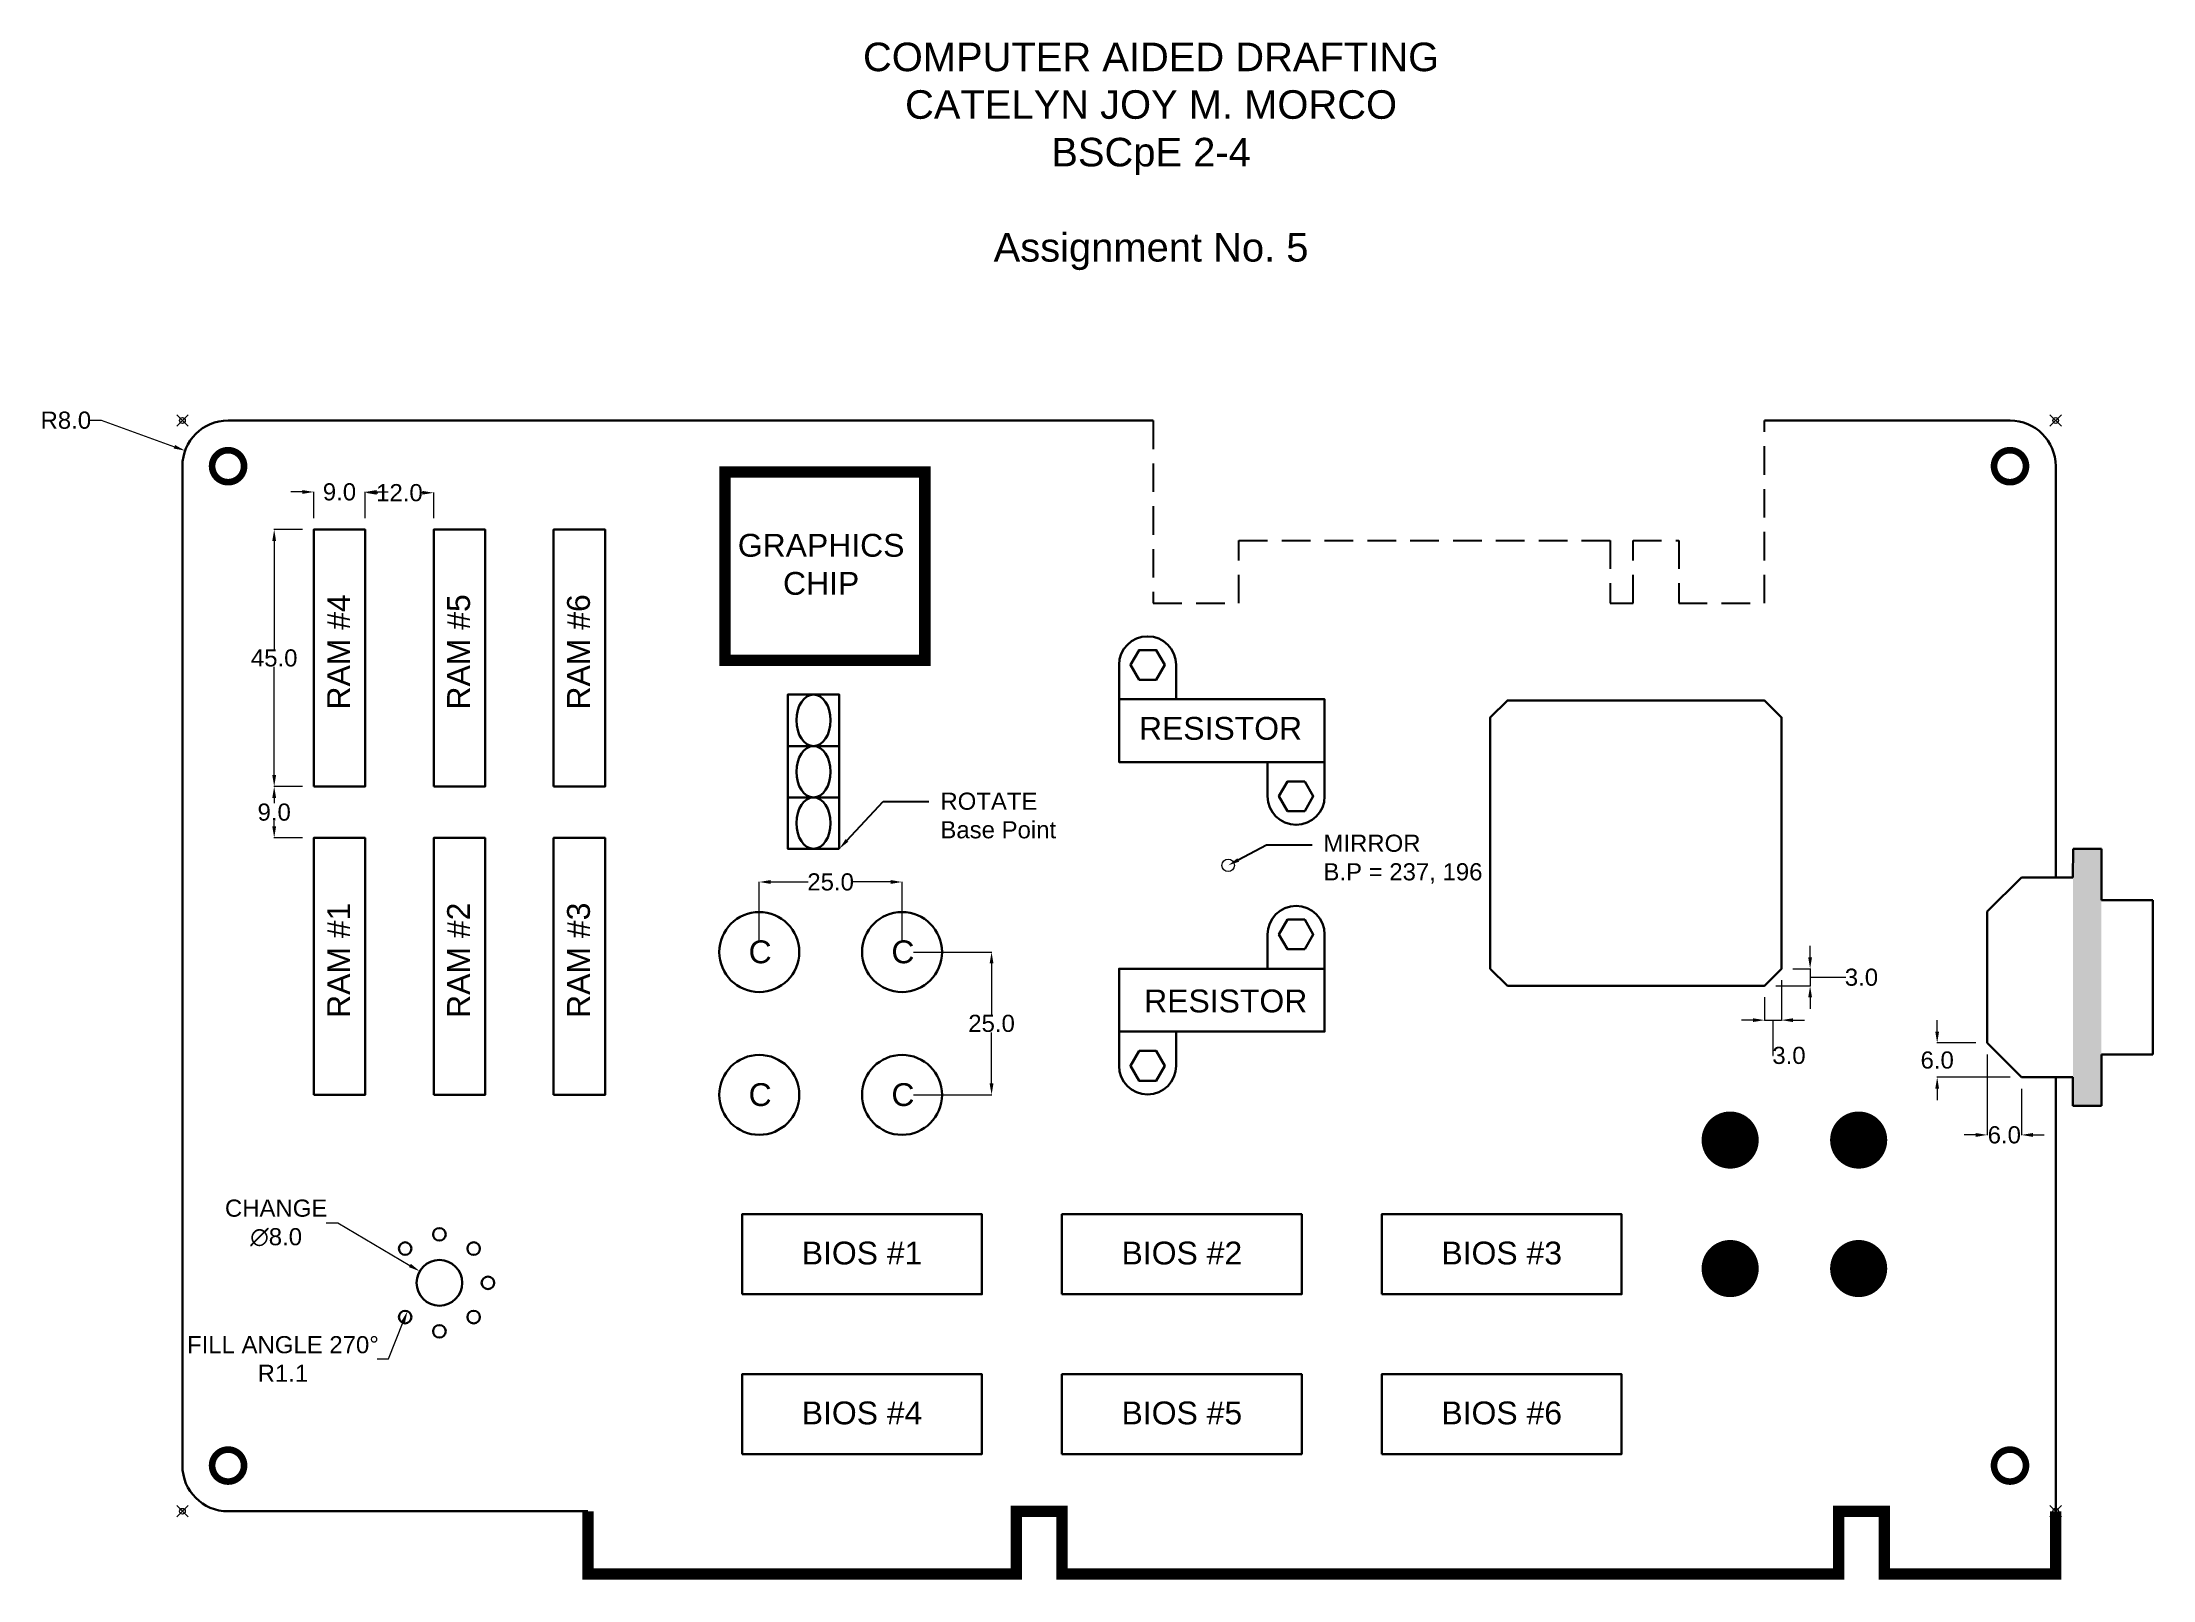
# Model space of a CAD drawing. Header units: inches. Extents: x 30 to 400, y 72 to 341.
import ezdxf
from ezdxf import colors
from ezdxf.entities.mleader import LeaderData, LeaderLine
from ezdxf.math import Vec2, Vec3

# ---------------------------------------------------------------- set-up
doc = ezdxf.new("R2010")
doc.units = ezdxf.units.IN
doc.header["$LTSCALE"] = 10
doc.header["$MEASUREMENT"] = 0
doc.header["$PDMODE"] = 35
doc.linetypes.add('DASHED', pattern=[0.75, 0.5, -0.25])
doc.layers.get('0').update_dxf_attribs({"lineweight": 13})
for name, color, linetype, lineweight in [('const lines', 5, 'Continuous', 9), ('dims', 3, 'Continuous', 13), ('hidden', 7, 'DASHED', 25), ('Objectline', 7, 'Continuous', 30)]:
    doc.layers.add(name, color=color, linetype=linetype, lineweight=lineweight)
doc.styles.get("Standard").update_dxf_attribs({"font": 'arial.ttf'})
doc.dimstyles.new('Copy(3) of ISO-25', dxfattribs={"dimtxt": 3, "dimasz": 2, "dimexe": 0.049213, "dimexo": 2, "dimgap": 0.024606, "dimtad": 0, "dimtih": 1, "dimtoh": 1, "dimdec": 1, "dimzin": 1, "dimdsep": 46, "dimtxsty": 'Standard', "dimcen": 0, "dimadec": 0, "dimazin": 0, "dimtfac": 1, "dimtdec": 1, "dimtofl": 0, "dimtmove": 1, "dimatfit": 1, "dimfxl": 0.03937, "dimlwd": 13, "dimlwe": 13, "dimarcsym": 0})

# ---------------------------------------------------------------- blocks, each defined once
blk = doc.blocks.new('*D0')
at = {"layer": 'Defpoints', "color": 0, "transparency": 16777216}
for p in [(94.4, 119.02), (94, 118)]:
    blk.add_point(p, dxfattribs=at)
at = {"layer": 'dims', "color": 0, "linetype": 'Continuous', "lineweight": 13, "transparency": 16777216}
for p, q in [((91.11, 110.67), (93.67, 117.16)), ((89.11, 110.67), (91.11, 110.67))]:
    blk.add_line(p, q, dxfattribs=at)
at = {"layer": 'dims', "color": 0, "transparency": 16777216}
blk.add_solid([(93.36, 117.29), (93.98, 117.04), (94.4, 119.02)], dxfattribs=at)
at = {"layer": 'dims', "color": 0, "transparency": 16777216, "insert": (72.6, 110.67), "char_height": 3, "attachment_point": 5}
blk.add_mtext('FILL ANGLE 270%%D\\PR1.1', dxfattribs=at)
blk = doc.blocks.new('*D1')
at = {"layer": 'Defpoints', "color": 0, "transparency": 16777216}
for p in [(96.55, 126.03), (103.45, 121.97)]:
    blk.add_point(p, dxfattribs=at)
at = {"layer": 'dims', "color": 0, "linetype": 'Continuous', "lineweight": 13, "transparency": 16777216}
for p, q in [((80.19, 134.48), (82.19, 134.48)), ((82.19, 134.48), (94.83, 127.04))]:
    blk.add_line(p, q, dxfattribs=at)
at = {"layer": 'dims', "color": 0, "transparency": 16777216}
blk.add_solid([(95, 127.33), (94.66, 126.75), (96.55, 126.03)], dxfattribs=at)
at = {"layer": 'dims', "color": 0, "transparency": 16777216, "insert": (71.41, 134.48), "char_height": 3, "attachment_point": 5}
blk.add_mtext('CHANGE\\P∅8.0', dxfattribs=at)
blk = doc.blocks.new('*U2')
at = {"layer": 'Objectline'}
blk.add_lwpolyline([(-4.5, -22.5), (4.5, -22.5), (4.5, 22.5), (-4.5, 22.5)], close=True, dxfattribs=at)
blk = doc.blocks.new('*U3')
at = {"layer": 'dims', "color": 0, "linetype": 'ByBlock', "lineweight": -2, "transparency": 16777216}
for p in [(0, 54), (21, 54), (42, 54), (0, 0), (21, 0), (42, 0)]:
    blk.add_blockref('*U2', p, dxfattribs=at)
blk = doc.blocks.new('*D4')
at = {"layer": 'Defpoints', "color": 0, "transparency": 16777216}
for p in [(87, 262.49), (78, 255.91), (87, 255.91)]:
    blk.add_point(p, dxfattribs=at)
at = {"layer": 'dims', "color": 0, "linetype": 'Continuous', "lineweight": 13, "transparency": 16777216}
for p, q in [((76, 262.49), (74, 262.49)), ((78, 257.91), (78, 262.53)), ((87, 257.91), (87, 262.53)), ((89, 262.49), (91, 262.49))]:
    blk.add_line(p, q, dxfattribs=at)
at = {"layer": 'dims', "color": 0, "transparency": 16777216}
for points in [[(76, 262.82), (76, 262.15), (78, 262.49)], [(89, 262.82), (89, 262.15), (87, 262.49)]]:
    blk.add_solid(points, dxfattribs=at)
at = {"layer": 'dims', "color": 0, "transparency": 16777216, "insert": (82.5, 262.49), "char_height": 3, "attachment_point": 5}
blk.add_mtext('9.0', dxfattribs=at)
blk = doc.blocks.new('*D5')
at = {"layer": 'Defpoints', "color": 0, "transparency": 16777216}
for p in [(78, 255.91), (71.07, 210.91), (78, 210.91)]:
    blk.add_point(p, dxfattribs=at)
at = {"layer": 'dims', "color": 0, "linetype": 'Continuous', "lineweight": 13, "transparency": 16777216}
for p, q in [((76, 255.91), (71.02, 255.91)), ((71.07, 253.91), (71.07, 234.97)), ((71.07, 212.91), (71.07, 231.86)), ((76, 210.91), (71.02, 210.91))]:
    blk.add_line(p, q, dxfattribs=at)
at = {"layer": 'dims', "color": 0, "transparency": 16777216}
for points in [[(70.74, 253.91), (71.4, 253.91), (71.07, 255.91)], [(70.74, 212.91), (71.4, 212.91), (71.07, 210.91)]]:
    blk.add_solid(points, dxfattribs=at)
at = {"layer": 'dims', "color": 0, "transparency": 16777216, "insert": (71.07, 233.41), "char_height": 3, "attachment_point": 5}
blk.add_mtext('45.0', dxfattribs=at)
blk = doc.blocks.new('*D6')
at = {"layer": 'Defpoints', "color": 0, "transparency": 16777216}
for p in [(78, 210.91), (71.07, 201.91), (78, 201.91)]:
    blk.add_point(p, dxfattribs=at)
at = {"layer": 'dims', "color": 0, "linetype": 'Continuous', "lineweight": 13, "transparency": 16777216}
for p, q in [((76, 210.91), (71.02, 210.91)), ((71.07, 208.91), (71.07, 207.97)), ((71.07, 203.91), (71.07, 204.86)), ((76, 201.91), (71.02, 201.91))]:
    blk.add_line(p, q, dxfattribs=at)
at = {"layer": 'dims', "color": 0, "transparency": 16777216}
for points in [[(70.74, 208.91), (71.4, 208.91), (71.07, 210.91)], [(70.74, 203.91), (71.4, 203.91), (71.07, 201.91)]]:
    blk.add_solid(points, dxfattribs=at)
at = {"layer": 'dims', "color": 0, "transparency": 16777216, "insert": (71.07, 206.41), "char_height": 3, "attachment_point": 5}
blk.add_mtext('9.0', dxfattribs=at)
blk = doc.blocks.new('*D7')
at = {"layer": 'Defpoints', "color": 0, "transparency": 16777216}
for p in [(99, 262.35), (87, 255.91), (99, 255.91)]:
    blk.add_point(p, dxfattribs=at)
at = {"layer": 'dims', "color": 0, "linetype": 'Continuous', "lineweight": 13, "transparency": 16777216}
for p, q in [((87, 257.91), (87, 262.4)), ((99, 257.91), (99, 262.4)), ((89, 262.35), (89.23, 262.35)), ((97, 262.35), (96.77, 262.35))]:
    blk.add_line(p, q, dxfattribs=at)
at = {"layer": 'dims', "color": 0, "transparency": 16777216}
for points in [[(89, 262.68), (89, 262.02), (87, 262.35)], [(97, 262.68), (97, 262.02), (99, 262.35)]]:
    blk.add_solid(points, dxfattribs=at)
at = {"layer": 'dims', "color": 0, "transparency": 16777216, "insert": (93, 262.35), "char_height": 3, "attachment_point": 5}
blk.add_mtext('12.0', dxfattribs=at)
blk = doc.blocks.new('*U8')
at = {"layer": 'Objectline'}
blk.add_circle((0, 0), 7, dxfattribs=at)
blk = doc.blocks.new('*U9')
at = {"layer": 'dims', "color": 0, "linetype": 'ByBlock', "lineweight": -2, "transparency": 16777216}
for p in [(0, 25), (25, 25), (0, 0), (25, 0)]:
    blk.add_blockref('*U8', p, dxfattribs=at)
blk = doc.blocks.new('*D10')
at = {"layer": 'Defpoints', "color": 0, "transparency": 16777216}
for p in [(181, 194.19), (156, 181.92), (181, 181.92)]:
    blk.add_point(p, dxfattribs=at)
at = {"layer": 'dims', "color": 0, "linetype": 'Continuous', "lineweight": 13, "transparency": 16777216}
for p, q in [((156, 183.92), (156, 194.24)), ((158, 194.19), (164.56, 194.19)), ((179, 194.19), (172.44, 194.19)), ((181, 183.92), (181, 194.24))]:
    blk.add_line(p, q, dxfattribs=at)
at = {"layer": 'dims', "color": 0, "transparency": 16777216}
for points in [[(158, 194.53), (158, 193.86), (156, 194.19)], [(179, 194.53), (179, 193.86), (181, 194.19)]]:
    blk.add_solid(points, dxfattribs=at)
at = {"layer": 'dims', "color": 0, "transparency": 16777216, "insert": (168.5, 194.19), "char_height": 3, "attachment_point": 5}
blk.add_mtext('25.0', dxfattribs=at)
blk = doc.blocks.new('*D11')
at = {"layer": 'Defpoints', "color": 0, "transparency": 16777216}
for p in [(181, 181.92), (181, 156.92), (196.68, 156.92)]:
    blk.add_point(p, dxfattribs=at)
at = {"layer": 'dims', "color": 0, "linetype": 'Continuous', "lineweight": 13, "transparency": 16777216}
for p, q in [((183, 181.92), (196.73, 181.92)), ((196.68, 179.92), (196.68, 170.98)), ((196.68, 158.92), (196.68, 167.86)), ((183, 156.92), (196.73, 156.92))]:
    blk.add_line(p, q, dxfattribs=at)
at = {"layer": 'dims', "color": 0, "transparency": 16777216}
for points in [[(196.34, 179.92), (197.01, 179.92), (196.68, 181.92)], [(196.34, 158.92), (197.01, 158.92), (196.68, 156.92)]]:
    blk.add_solid(points, dxfattribs=at)
at = {"layer": 'dims', "color": 0, "transparency": 16777216, "insert": (196.68, 169.42), "char_height": 3, "attachment_point": 5}
blk.add_mtext('25.0', dxfattribs=at)
blk = doc.blocks.new('*U13')
at = {"layer": 'const lines', "insert": (-12.87, 2.07), "char_height": 4, "attachment_point": 1}
blk.add_mtext_dynamic_manual_height_columns('\\pxqc;C', width=25.7308, gutter_width=0.492, heights=[0], dxfattribs=at)
blk = doc.blocks.new('*U14')
at = {"layer": 'dims', "color": 0, "linetype": 'ByBlock', "lineweight": -2, "transparency": 16777216}
for p in [(0, 25), (25, 25), (0, 0), (25, 0)]:
    blk.add_blockref('*U13', p, dxfattribs=at)
blk = doc.blocks.new('*D16')
at = {"layer": 'Defpoints', "color": 0, "transparency": 16777216}
for p in [(335, 179), (332, 176), (340, 176)]:
    blk.add_point(p, dxfattribs=at)
at = {"layer": 'dims', "color": 0, "linetype": 'Continuous', "lineweight": 13, "transparency": 16777216}
for p, q in [((340, 181), (340, 183)), ((337, 179), (340.05, 179)), ((340, 179), (340, 176)), ((340, 177.5), (346.19, 177.5)), ((346.19, 177.5), (346.24, 177.5)), ((334, 176), (340.05, 176)), ((340, 174), (340, 172))]:
    blk.add_line(p, q, dxfattribs=at)
at = {"layer": 'dims', "color": 0, "transparency": 16777216}
for points in [[(339.67, 181), (340.33, 181), (340, 179)], [(339.67, 174), (340.33, 174), (340, 176)]]:
    blk.add_solid(points, dxfattribs=at)
at = {"layer": 'dims', "color": 0, "transparency": 16777216, "insert": (348.99, 177.5), "char_height": 3, "attachment_point": 5}
blk.add_mtext('3.0', dxfattribs=at)
blk = doc.blocks.new('*D17')
at = {"layer": 'Defpoints', "color": 0, "transparency": 16777216}
for p in [(335, 179), (332, 176), (335, 170)]:
    blk.add_point(p, dxfattribs=at)
at = {"layer": 'dims', "color": 0, "linetype": 'Continuous', "lineweight": 13, "transparency": 16777216}
for p, q in [((332, 174), (332, 169.95)), ((335, 177), (335, 169.95)), ((330, 170), (328, 170)), ((332, 170), (335, 170)), ((333.5, 170), (333.5, 163.81)), ((337, 170), (339, 170)), ((333.5, 163.81), (333.55, 163.81))]:
    blk.add_line(p, q, dxfattribs=at)
at = {"layer": 'dims', "color": 0, "transparency": 16777216}
for points in [[(330, 170.33), (330, 169.67), (332, 170)], [(337, 170.33), (337, 169.67), (335, 170)]]:
    blk.add_solid(points, dxfattribs=at)
at = {"layer": 'dims', "color": 0, "transparency": 16777216, "insert": (336.3, 163.81), "char_height": 3, "attachment_point": 5}
blk.add_mtext('3.0', dxfattribs=at)
blk = doc.blocks.new('*D18')
at = {"layer": 'Defpoints', "color": 0, "transparency": 16777216}
for p in [(362.25, 166), (371, 166), (377, 160)]:
    blk.add_point(p, dxfattribs=at)
at = {"layer": 'dims', "color": 0, "linetype": 'Continuous', "lineweight": 13, "transparency": 16777216}
for p, q in [((362.25, 168), (362.25, 170)), ((369, 166), (362.2, 166)), ((375, 160), (362.2, 160)), ((362.25, 158), (362.25, 156))]:
    blk.add_line(p, q, dxfattribs=at)
at = {"layer": 'dims', "color": 0, "transparency": 16777216}
for points in [[(361.91, 168), (362.58, 168), (362.25, 166)], [(361.91, 158), (362.58, 158), (362.25, 160)]]:
    blk.add_solid(points, dxfattribs=at)
at = {"layer": 'dims', "color": 0, "transparency": 16777216, "insert": (362.25, 163), "char_height": 3, "attachment_point": 5}
blk.add_mtext('6.0', dxfattribs=at)
blk = doc.blocks.new('*D19')
at = {"layer": 'Defpoints', "color": 0, "transparency": 16777216}
for p in [(371, 166), (377, 160), (377, 149.9)]:
    blk.add_point(p, dxfattribs=at)
at = {"layer": 'dims', "color": 0, "linetype": 'Continuous', "lineweight": 13, "transparency": 16777216}
for p, q in [((371, 164), (371, 149.85)), ((377, 158), (377, 149.85)), ((369, 149.9), (367, 149.9)), ((379, 149.9), (381, 149.9))]:
    blk.add_line(p, q, dxfattribs=at)
at = {"layer": 'dims', "color": 0, "transparency": 16777216}
for points in [[(369, 150.23), (369, 149.56), (371, 149.9)], [(379, 150.23), (379, 149.56), (377, 149.9)]]:
    blk.add_solid(points, dxfattribs=at)
at = {"layer": 'dims', "color": 0, "transparency": 16777216, "insert": (374, 149.9), "char_height": 3, "attachment_point": 5}
blk.add_mtext('6.0', dxfattribs=at)
blk = doc.blocks.new('*D21')
at = {"layer": 'Defpoints', "color": 0, "transparency": 16777216}
for p in [(55.48, 269.72), (63, 267)]:
    blk.add_point(p, dxfattribs=at)
at = {"layer": 'dims', "color": 0, "linetype": 'Continuous', "lineweight": 13, "transparency": 16777216}
for p, q in [((38.78, 275.04), (40.78, 275.04)), ((40.78, 275.04), (53.6, 270.4))]:
    blk.add_line(p, q, dxfattribs=at)
at = {"layer": 'dims', "color": 0, "transparency": 16777216}
blk.add_solid([(53.71, 270.71), (53.48, 270.09), (55.48, 269.72)], dxfattribs=at)
at = {"layer": 'dims', "color": 0, "transparency": 16777216, "insert": (34.59, 275.04), "char_height": 3, "attachment_point": 5}
blk.add_mtext('R8.0', dxfattribs=at)

msp = doc.modelspace()

# ---------------------------------------------------------------- linework, layer by layer
for p in [(55, 275), (383, 275), (55, 84), (383, 84)]:
    msp.add_point(p)
at = {"layer": 'dims'}
msp.add_circle((238.1, 197.1), 1.1, dxfattribs=at)
at = {"layer": 'hidden'}
for p, q in [((225, 275), (225, 243)), ((332, 243), (332, 275)), ((240, 243), (240, 254)), ((240, 254), (305, 254)), ((305, 254), (305, 243)), ((309, 243), (309, 254)), ((309, 254), (317, 254)), ((317, 254), (317, 243)), ((225, 243), (240, 243)), ((305, 243), (309, 243)), ((317, 243), (332, 243))]:
    msp.add_line(p, q, dxfattribs=at)
at = {"layer": 'Objectline'}
for p, q in [((63, 275), (225, 275)), ((332, 275), (375, 275)), ((55, 267), (55, 92)), ((383, 267), (383, 195)), ((219, 226.2), (219, 232.2)), ((229, 226.2), (229, 232.2)), ((170, 218), (161, 218)), ((245, 215.2), (245, 209.2)), ((255, 215.2), (255, 209.2)), ((170, 209), (161, 209)), ((386, 195), (386.03, 200)), ((386.03, 200), (391.03, 200)), ((391, 200), (391, 191)), ((377, 195), (371, 189)), ((377, 195), (386, 195)), ((371, 166), (371, 189)), ((391, 191), (400, 191)), ((400, 191), (400, 164)), ((245, 179), (245, 185)), ((255, 179), (255, 185)), ((219, 168), (219, 162)), ((229, 168), (229, 162)), ((371, 166), (377, 160)), ((400, 164), (391, 164)), ((391, 164), (391, 155)), ((386, 160), (377, 160)), ((383, 160), (383, 84)), ((386, 155), (386, 160)), ((391, 155), (386, 155)), ((63, 84), (126, 84))]:
    msp.add_line(p, q, dxfattribs=at)
for points, const_width in [([(60.2, 267, 1), (65.8, 267, 1)], 1.16), ([(372.2, 267, 1), (377.8, 267, 1)], 1.16), ([(323.5, 149, 1), (328.5, 149, 1)], 5), ([(346, 149, 1), (351, 149, 1)], 5), ([(323.5, 126.5, 1), (328.5, 126.5, 1)], 5), ([(346, 126.5, 1), (351, 126.5, 1)], 5), ([(60.2, 92, 1), (65.8, 92, 1)], 1.16), ([(372.2, 92, 1), (377.8, 92, 1)], 1.16)]:
    msp.add_lwpolyline(points, format="xyb", close=True, dxfattribs=dict(at, const_width=const_width))
at = {"layer": 'Objectline', "const_width": 2}
msp.add_lwpolyline([(150, 233), (185, 233), (185, 266), (150, 266)], close=True, dxfattribs=at)
at = {"layer": 'Objectline'}
for points in [[(222.5, 229.6), (221, 232.2), (222.5, 234.8), (225.5, 234.8), (227, 232.2), (225.5, 229.6)], [(170, 200), (170, 227), (161, 227), (161, 200)], [(219, 226.2), (255, 226.2), (255, 215.2), (219, 215.2)], [(287, 176), (332, 176), (335, 179), (335, 223), (332, 226), (287, 226), (284, 223), (284, 179)], [(251.5, 211.8), (253, 209.2), (251.5, 206.6), (248.5, 206.6), (247, 209.2), (248.5, 211.8)], [(251.5, 182.4), (253, 185), (251.5, 187.6), (248.5, 187.6), (247, 185), (248.5, 182.4)], [(219, 168), (255, 168), (255, 179), (219, 179)], [(222.5, 164.6), (221, 162), (222.5, 159.4), (225.5, 159.4), (227, 162), (225.5, 164.6)], [(153, 122), (195, 122), (195, 136), (153, 136)], [(209, 122), (251, 122), (251, 136), (209, 136)], [(265, 122), (307, 122), (307, 136), (265, 136)], [(153, 94), (195, 94), (195, 108), (153, 108)], [(209, 94), (251, 94), (251, 108), (209, 108)], [(265, 94), (307, 94), (307, 108), (265, 108)]]:
    msp.add_lwpolyline(points, close=True, dxfattribs=at)
at = {"layer": 'Objectline', "const_width": 2}
msp.add_lwpolyline([(126, 84), (126, 73), (201, 73), (201, 84), (209, 84), (209, 73), (345, 73), (345, 84), (353, 84), (353, 73), (383, 73), (383, 84)], dxfattribs=at)
at = {"layer": 'Objectline'}
for centre, radius in [((100, 132.49), 1.1), ((94, 130), 1.1), ((106, 130), 1.1), ((100, 124), 4), ((108.49, 124), 1.1), ((94, 118), 1.1), ((106, 118), 1.1), ((100, 115.51), 1.1)]:
    msp.add_circle(centre, radius, dxfattribs=at)
for centre, radius, start, end in [((63, 267), 8, 90, 180), ((375, 267), 8, 0, 90), ((224, 232.2), 5, 0, 180), ((250, 209.2), 5, 180, 0), ((250, 185), 5, 0, 180), ((224, 162), 5, 180, 0), ((63, 92), 8, 180, 270)]:
    msp.add_arc(centre, radius, start, end, dxfattribs=at)
for centre in [(165.5, 222.5), (165.5, 213.5), (165.5, 204.5)]:
    msp.add_ellipse(centre, major_axis=(0, -4.5), ratio=0.666667, dxfattribs=at)
for points in [[(386.03, 200), (391, 200), (391, 155), (386, 155)], [(391, 155), (386, 155), (386.03, 200), (391, 200)], [(386.03, 200), (391, 200), (391, 155), (386, 155)], [(391, 155), (386, 155), (391, 200), (386.03, 200)]]:
    msp.add_solid(points, dxfattribs=at)

# ---------------------------------------------------------------- block references
at = {"layer": 'dims'}
for name, p in [('*U3', (82.5, 179.41)), ('*U9', (156, 156.92)), ('*U14', (156.16, 156.89))]:
    msp.add_blockref(name, p, dxfattribs=at)

# ---------------------------------------------------------------- texts
at = {"layer": 'const lines', "char_height": 4, "attachment_point": 1}
for s, width, insert in [('\\pxqc;GRAPHICS\\PCHIP', 59.9766, (136.85, 255.15)), ('\\pxqc;RESISTOR', 50.1182, (211.71, 223.09)), ('\\pxqc;RESISTOR', 50.1182, (212.62, 175.36)), ('\\pxqc;BIOS #1', 42, (153, 131.22)), ('\\pxqc;BIOS #2', 42, (209, 131.22)), ('\\pxqc;BIOS #3', 42, (265, 131.22)), ('\\pxqc;BIOS #4', 42, (153, 103.22)), ('\\pxqc;BIOS #5', 42, (209, 103.22)), ('\\pxqc;BIOS #6', 42, (265, 103.22))]:
    msp.add_mtext_dynamic_manual_height_columns(s, width=width, gutter_width=0.492, heights=[0], dxfattribs=dict(at, insert=insert))
at = {"layer": 'const lines', "char_height": 4, "attachment_point": 1, "rotation": 90}
for s, insert in [('\\pxqc;RAM #4', (80.35, 210.91)), ('\\pxqc;RAM #5', (101.35, 210.91)), ('\\pxqc;RAM #6', (122.35, 210.91)), ('\\pxqc;RAM #1', (80.35, 156.91)), ('\\pxqc;RAM #2', (101.35, 156.91)), ('\\pxqc,t10;RAM #3', (122.35, 156.91))]:
    msp.add_mtext_dynamic_manual_height_columns(s, width=47.1568, gutter_width=0.492, heights=[0], dxfattribs=dict(at, insert=insert))
at = {"layer": 'Objectline', "insert": (131.99, 341.17), "char_height": 5, "attachment_point": 1}
msp.add_mtext_dynamic_manual_height_columns('\\pxqc;COMPUTER AIDED DRAFTING\\PCATELYN JOY M. MORCO\\PBSCpE 2-4\\P\\PAssignment No. 5', width=185.2279, gutter_width=0.492, heights=[0], dxfattribs=at)

# ---------------------------------------------------------------- dimensions: what is measured, and where the dimension line sits
at = {"layer": 'dims'}
dim = msp.add_radius_dim(center=(63, 267), mpoint=(55.48, 269.72), dimstyle='Copy(3) of ISO-25', dxfattribs=at)
dim.commit()
dim.dimension.update_dxf_attribs({"geometry": '*D21', "text_midpoint": (40.78, 275.04), "dimtype": 164})
for base, p1, p2, picture, middle in [((87, 262.49), (78, 255.91), (87, 255.91), '*D4', (82.5, 262.49)), ((99, 262.35), (87, 255.91), (99, 255.91), '*D7', (93, 262.35)), ((181, 194.19), (156, 181.92), (181, 181.92), '*D10', (168.5, 194.19)), ((335, 170), (332, 176), (335, 179), '*D17', (333.57, 163.81)), ((377, 149.9), (371, 166), (377, 160), '*D19', (374, 149.9))]:
    dim = msp.add_linear_dim(base=base, p1=p1, p2=p2, dimstyle='Copy(3) of ISO-25', dxfattribs=at)
    dim.commit()
    dim.dimension.update_dxf_attribs({"geometry": picture, "text_midpoint": middle})
for base, p1, p2, picture, middle in [((71.07, 210.91), (78, 255.91), (78, 210.91), '*D5', (71.07, 233.41)), ((71.07, 201.91), (78, 210.91), (78, 201.91), '*D6', (71.07, 206.41)), ((196.68, 156.92), (181, 181.92), (181, 156.92), '*D11', (196.68, 169.42)), ((340, 176), (335, 179), (332, 176), '*D16', (346.27, 177.5)), ((362.25, 166), (377, 160), (371, 166), '*D18', (362.25, 163))]:
    dim = msp.add_linear_dim(base=base, p1=p1, p2=p2, angle=90, dimstyle='Copy(3) of ISO-25', dxfattribs=at)
    dim.commit()
    dim.dimension.update_dxf_attribs({"geometry": picture, "text_midpoint": middle})
dim = msp.add_diameter_dim_2p(p1=(103.45, 121.97), p2=(96.55, 126.03), text='CHANGE\\P<>', dimstyle='Copy(3) of ISO-25', dxfattribs=at)
dim.commit()
dim.dimension.update_dxf_attribs({"geometry": '*D1', "text_midpoint": (82.19, 134.48), "dimtype": 163})
dim = msp.add_radius_dim(center=(94, 118), mpoint=(94.4, 119.02), text='FILL ANGLE 270%%D\\P<>', dimstyle='Copy(3) of ISO-25', dxfattribs=at)
dim.commit()
dim.dimension.update_dxf_attribs({"geometry": '*D0', "text_midpoint": (91.11, 110.67), "dimtype": 164})

# ---------------------------------------------------------------- leaders
ml = msp.add_multileader_mtext('Standard', dxfattribs=at)
ml.set_content('ROTATE\\PBase Point', color=256)
ml.set_leader_properties()
ml.build(insert=Vec2(0, 0))
ml.multileader.update_dxf_attribs({"arrow_head_size": 2})
ctx = ml.context
ctx.base_point, ctx.char_height, ctx.arrow_head_size, ctx.plane_origin = Vec3(185.72, 208.31), 3, 2, Vec3(170, 200)
notes = []
notes.append((ctx, [(0, (1, 1, 0), (177.72, 208.31), (1, 0), 8, [(0, [(170, 200)], 0, [])])]))
ctx.mtext.insert, ctx.mtext.flow_direction = Vec3(187.72, 209.84), 5
ml = msp.add_multileader_mtext('Standard', dxfattribs=at)
ml.set_content('MIRROR\\PB.P = 237, 196', color=256)
ml.set_leader_properties()
ml.build(insert=Vec2(0, 0))
ml.multileader.update_dxf_attribs({"arrow_head_size": 2})
ctx = ml.context
ctx.base_point, ctx.char_height, ctx.arrow_head_size, ctx.plane_origin = Vec3(252.79, 200.68), 3, 2, Vec3(238.1, 197.1)
notes.append((ctx, [(0, (1, 1, 0), (244.79, 200.68), (1, 0), 8, [(0, [(238.1, 197.1)], 0, [])])]))
ctx.mtext.insert, ctx.mtext.flow_direction = Vec3(254.79, 202.48), 5
for ctx, leaders in notes:
    for number, flags, end, landing, length, lines in leaders:
        leader = LeaderData()
        leader.index, (leader.has_last_leader_line, leader.has_dogleg_vector, leader.attachment_direction) = number, flags
        leader.last_leader_point, leader.dogleg_vector, leader.dogleg_length = Vec3(end), Vec3(landing), length
        for number, points, colour, breaks in lines:
            line = LeaderLine()
            line.index, line.vertices, line.color, line.breaks = number, Vec3.list(points), colors.encode_raw_color(colour), breaks
            leader.lines.append(line)
        ctx.leaders.append(leader)

doc.saveas('drawing.dxf')
